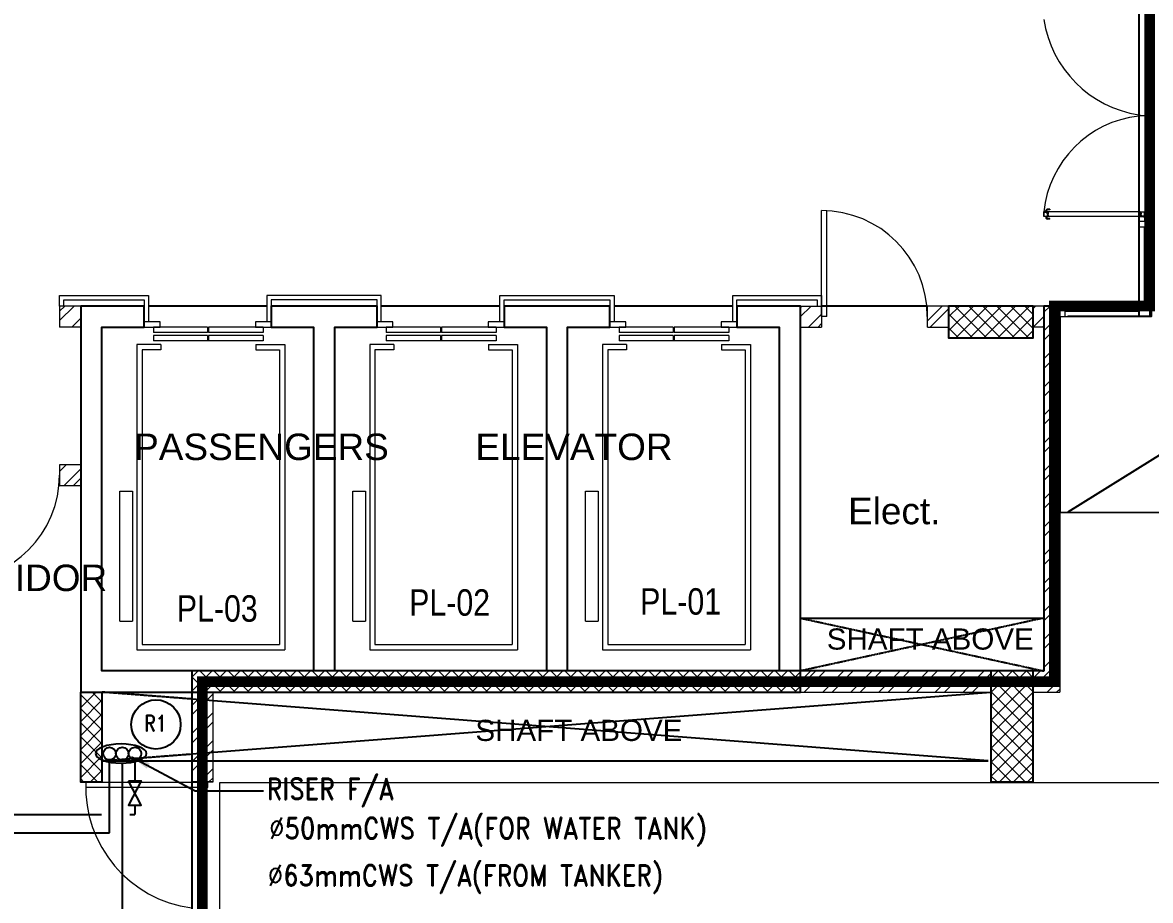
# Model space of a CAD drawing. Header units: inches. Extents: x 1217570 to 1371286, y 326920 to 480291.
# Drawn here: x 1290866 to 1301523, y 347590 to 355890 of the extents above; entities that cross this region are included whole.
import ezdxf

# ---------------------------------------------------------------- set-up
doc = ezdxf.new("R2010")
doc.units = ezdxf.units.IN
doc.header["$MEASUREMENT"] = 0
doc.linetypes.add('DASHED2', pattern=[9.525, 6.35, -3.175])
doc.linetypes.add('HIDDEN', pattern=[9.525, 6.35, -3.175])
for name, color, linetype, lineweight in [('A-BLOCK', 43, 'Continuous', 13), ('A-DOOR', 10, 'Continuous', 15), ('A-ELEVATOR', 54, 'Continuous', 5), ('A-GLASS', 4, 'Continuous', 5), ('A-HATCH CONCRETE', 254, 'Continuous', 5), ('A-LEASING LINE', 7, 'DASHED2', 9), ('A-WALL CLADDING', 44, 'Continuous', 5), ('escape route', 8, 'HIDDEN', 15), ('wall hatch', 252, 'Continuous', 0)]:
    doc.layers.add(name, color=color, linetype=linetype, lineweight=lineweight)
for name, color, linetype in [('A-TEXT', 3, 'Continuous'), ('FFNEW', 252, 'Continuous'), ('GLAZ', 4, 'Continuous'), ('P-PIPE-CWS', 80, 'Continuous'), ('P-PIPE-DRA-TXT', 181, 'Continuous'), ('P-PIPE-VRT', 142, 'Continuous'), ('P-TEXT', 181, 'Continuous'), ('S-COL', 210, 'Continuous'), ('SHAFT', 7, 'Continuous'), ('TAXT', 3, 'Continuous'), ('TEXT', 181, 'Continuous')]:
    doc.layers.add(name, color=color, linetype=linetype)
doc.styles.add('ARIAL', font='ARIALN.TTF')
doc.styles.add('SS', font='romand.shx', dxfattribs={"width": 0.85, "height": 200})
doc.styles.add('style1', font='arial.ttf')
doc.styles.add('T20-100', font='ROMANC.SHX', dxfattribs={"width": 0.85, "height": 0.17})
doc.dimstyles.new('D100', dxfattribs={"dimtxt": 0.18, "dimasz": 180, "dimexe": 0.18, "dimexo": 0.06, "dimgap": 0.09, "dimtad": 1, "dimrnd": 0.05, "dimzin": 0, "dimdsep": 46, "dimtxsty": 'T20-100', "dimcen": 0.09, "dimdle": 0.1, "dimse1": 1, "dimse2": 1, "dimclrd": 1, "dimclrt": 2, "dimadec": 0, "dimazin": 0, "dimtfac": 1, "dimtofl": 0, "dimtmove": 2, "dimatfit": 3, "dimfxl": 1, "dimtolj": 1, "dimtzin": 0, "dimarcsym": 0})
pattern_1 = [(45, (1337614.36, 312749.915), (-66.29126, 66.29126), []), (135, (1337614.36, 312749.915), (-66.29126, -66.29126), [])]

# ---------------------------------------------------------------- blocks, each defined once
blk = doc.blocks.new('SDGTFHHD')
at = {"layer": 'A-HATCH CONCRETE'}
h = blk.add_hatch(dxfattribs=at)
h.set_pattern_fill('ANSI37', color=254, scale=750)
h.set_pattern_definition(pattern_1)
h.paths.add_polyline_path([(1366307.2, 734886.9), (1366307.2, 734586.9), (1367107.2, 734586.9), (1367107.2, 734886.9)])
h = blk.add_hatch(dxfattribs=at)
h.set_pattern_fill('ANSI37', color=254, scale=750)
h.set_pattern_definition(pattern_1)
h.paths.add_polyline_path([(1358307.9, 730386.9), (1358107.9, 730386.9), (1358107.9, 731236.9), (1358307.9, 731236.9)])
at = {"layer": 'wall hatch'}
h = blk.add_hatch(dxfattribs=at)
h.set_pattern_fill('ANSI32', color=254, scale=500)
h.set_pattern_definition([(45, (1337779.36, 312749.91), (-132.58252, 132.58252), []), (45, (1337867.74, 312749.91), (-132.58252, 132.58252), [])])
h.paths.add_polyline_path([(1356572.6, 734886.9), (1356572.6, 734886.9), (1356572.6, 734686.9)])
h.paths.add_polyline_path([(1358107.9, 734886.9), (1357907.5, 734886.9), (1357907.5, 734686.9), (1358107.9, 734686.9)])
h = blk.add_hatch(dxfattribs=at)
h.set_pattern_fill('ANSI32', color=254, scale=500)
h.set_pattern_definition([(45, (1337614.36, 312749.91), (-132.58252, 132.58252), []), (45, (1337702.74, 312749.91), (-132.58252, 132.58252), [])])
h.paths.add_polyline_path([(1356790.9, 733389.3), (1356790.9, 733389.3), (1356790.9, 733189.3)])
h.paths.add_polyline_path([(1358107.9, 733386.9), (1357907.5, 733386.9), (1357907.5, 733186.9), (1358107.9, 733186.9)])
at = {"color": 254, "linetype": 'Continuous', "ltscale": 100}
blk.add_lwpolyline([(1385707.2, 721236.9), (1385707.2, 726939.8), (1385507.2, 726936.9), (1383957.7, 726936.9), (1383957.7, 732936.9), (1380097, 732936.9), (1380097, 739738.1), (1381100.4, 739591), (1381133.7, 739788.3), (1381677.7, 743599.6), (1382720.6, 750905.2), (1382762.9, 751202.2), (1347097.7, 756262.5), (1346331.2, 744553.4), (1368108, 741445.4), (1368106.2, 734886.8), (1367207.9, 734886.8), (1367207.9, 734686.9), (1367207.9, 731436.9), (1359157.9, 731436.9), (1359157.9, 731236.9), (1359157.9, 721236.9), (1385707.2, 721236.9)], dxfattribs=at)
at = {"layer": 'A-BLOCK', "color": 254, "ltscale": 100}
for p, q in [((1357907.5, 734886.9), (1357907.5, 734686.9)), ((1357907.5, 734886.9), (1357907.5, 734686.9)), ((1358107.2, 734886.9), (1357907.5, 734886.9)), ((1358107.2, 734886.9), (1357907.5, 734886.9)), ((1358107.2, 734886.9), (1358707.2, 734886.9)), ((1358107.2, 734886.9), (1358707.2, 734886.9)), ((1364907.9, 734886.9), (1365107.2, 734886.9)), ((1365107.2, 734886.9), (1365107.2, 734686.9)), ((1367357.9, 734886.9), (1366107.2, 734886.9)), ((1366107.2, 734886.9), (1366107.2, 734686.9)), ((1367357.9, 734886.9), (1367357.9, 734886.8)), ((1358107.9, 734686.9), (1357907.5, 734686.9)), ((1358107.9, 734686.9), (1357907.5, 734686.9)), ((1364907.9, 734686.9), (1365108, 734686.9)), ((1364907.9, 734686.9), (1365107.2, 734686.9)), ((1366108, 734686.9), (1366307.2, 734686.9)), ((1367207.9, 734686.9), (1367106.6, 734686.9)), ((1367207.9, 734686.9), (1367207.9, 731436.9)), ((1358107.2, 733686.9), (1358107.2, 733486.9)), ((1357907.5, 733386.9), (1357907.5, 733186.9)), ((1357907.5, 733386.9), (1357907.5, 733186.9)), ((1358107.2, 733386.9), (1357907.5, 733386.9)), ((1358107.2, 733386.9), (1357907.5, 733386.9)), ((1358107.9, 733186.9), (1357907.5, 733186.9)), ((1358107.9, 733186.9), (1357907.5, 733186.9)), ((1358307.2, 732236.9), (1358307.2, 732436.9)), ((1358307.2, 732236.9), (1358307.2, 732436.9)), ((1364907.2, 731436.9), (1367207.9, 731436.9)), ((1358307.9, 731236.9), (1359147.6, 731236.9)), ((1358307.9, 731236.9), (1359147.6, 731236.9)), ((1359157.9, 730386.9), (1359157.9, 731236.9))]:
    blk.add_line(p, q, dxfattribs=at)
at = {"layer": 'A-DOOR', "color": 254}
for p, q in [((1365107.2, 734789.3), (1365107.2, 735789.3)), ((1365107.2, 734789.3), (1365107.2, 735789.3)), ((1365157.2, 734789.3), (1365157.2, 735789.3)), ((1365157.2, 734789.3), (1365157.2, 735789.3)), ((1365157.2, 734789.3), (1365107.2, 734789.3)), ((1359157.9, 730336.1), (1358155.2, 730336.1)), ((1359157.9, 730336.1), (1358155.2, 730336.1)), ((1359157.9, 730383.4), (1358156.2, 730383.4))]:
    blk.add_line(p, q, dxfattribs=at)
for centre, radius, start, end in [((1365107.2, 734789.3), 1000, 0, 90), ((1356907.5, 733289.3), 1000, 270, 0), ((1359304.5, 730336.7), 1149.3, 177.66852, 262.66914)]:
    blk.add_arc(centre, radius, start, end, dxfattribs=at)
at = {"layer": 'A-ELEVATOR', "color": 254}
for p, q in [((1359306.2, 734686.9), (1358795.2, 734686.9)), ((1358795.2, 734686.9), (1358795.2, 734636.9)), ((1359306.2, 734686.9), (1358795.2, 734686.9)), ((1358795.2, 734686.9), (1358795.2, 734636.9)), ((1359306.2, 734686.9), (1358795.2, 734686.9)), ((1358795.2, 734686.9), (1358795.2, 734636.9)), ((1359306.2, 734686.9), (1358795.2, 734686.9)), ((1358795.2, 734686.9), (1358795.2, 734636.9)), ((1359306.2, 734636.9), (1358795.2, 734636.9)), ((1359306.2, 734636.9), (1358795.2, 734636.9)), ((1359306.2, 734636.9), (1358795.2, 734636.9)), ((1359306.2, 734636.9), (1358795.2, 734636.9)), ((1359306.2, 734606.9), (1358795.2, 734606.9)), ((1358795.2, 734606.9), (1358795.2, 734556.8)), ((1359306.2, 734606.9), (1358795.2, 734606.9)), ((1358795.2, 734606.9), (1358795.2, 734556.8)), ((1359306.2, 734606.9), (1358795.2, 734606.9)), ((1358795.2, 734606.9), (1358795.2, 734556.8)), ((1359306.2, 734606.9), (1358795.2, 734606.9)), ((1358795.2, 734606.9), (1358795.2, 734556.8)), ((1359306.2, 734686.9), (1359306.2, 734636.9)), ((1359306.2, 734686.9), (1359306.2, 734636.9)), ((1359306.2, 734686.9), (1359306.2, 734636.9)), ((1359306.2, 734686.9), (1359306.2, 734636.9)), ((1359306.2, 734606.9), (1359306.2, 734556.8)), ((1359306.2, 734606.9), (1359306.2, 734556.8)), ((1359306.2, 734606.9), (1359306.2, 734556.8)), ((1359306.2, 734606.9), (1359306.2, 734556.8)), ((1359316.2, 734686.9), (1359316.2, 734636.9)), ((1359832, 734686.9), (1359316.2, 734686.9)), ((1359316.2, 734686.9), (1359316.2, 734636.9)), ((1359832, 734686.9), (1359316.2, 734686.9)), ((1359316.2, 734686.9), (1359316.2, 734636.9)), ((1359832, 734686.9), (1359316.2, 734686.9)), ((1359832, 734686.9), (1359316.2, 734686.9)), ((1359316.2, 734686.9), (1359316.2, 734636.9)), ((1359832, 734636.9), (1359316.2, 734636.9)), ((1359832, 734636.9), (1359316.2, 734636.9)), ((1359832, 734636.9), (1359316.2, 734636.9)), ((1359832, 734636.9), (1359316.2, 734636.9)), ((1359316.2, 734606.9), (1359316.2, 734556.8)), ((1359832, 734606.9), (1359316.2, 734606.9)), ((1359832, 734606.9), (1359316.2, 734606.9)), ((1359832, 734606.9), (1359316.2, 734606.9)), ((1359316.2, 734606.9), (1359316.2, 734556.8)), ((1359832, 734606.9), (1359316.2, 734606.9)), ((1359832, 734606.9), (1359316.2, 734606.9)), ((1359316.2, 734606.9), (1359316.2, 734556.8)), ((1359832, 734606.9), (1359316.2, 734606.9)), ((1359316.2, 734606.9), (1359316.2, 734556.8)), ((1359832, 734606.9), (1359316.2, 734606.9)), ((1359832, 734606.9), (1359316.2, 734606.9)), ((1359832, 734686.9), (1359832, 734636.9)), ((1359832, 734686.9), (1359832, 734636.9)), ((1359832, 734686.9), (1359832, 734636.9)), ((1359832, 734686.9), (1359832, 734636.9)), ((1359832, 734606.9), (1359832, 734556.8)), ((1359832, 734606.9), (1359832, 734556.8)), ((1359832, 734606.9), (1359832, 734556.8)), ((1359832, 734606.9), (1359832, 734556.8)), ((1361506.2, 734686.9), (1360995.2, 734686.9)), ((1360995.2, 734686.9), (1360995.2, 734636.9)), ((1361506.2, 734686.9), (1360995.2, 734686.9)), ((1360995.2, 734686.9), (1360995.2, 734636.9)), ((1361506.2, 734686.9), (1360995.2, 734686.9)), ((1360995.2, 734686.9), (1360995.2, 734636.9)), ((1361506.2, 734686.9), (1360995.2, 734686.9)), ((1360995.2, 734686.9), (1360995.2, 734636.9)), ((1361506.2, 734636.9), (1360995.2, 734636.9)), ((1361506.2, 734636.9), (1360995.2, 734636.9)), ((1361506.2, 734636.9), (1360995.2, 734636.9)), ((1361506.2, 734636.9), (1360995.2, 734636.9)), ((1360995.2, 734606.9), (1360995.2, 734556.8)), ((1361506.2, 734606.9), (1360995.2, 734606.9)), ((1361506.2, 734606.9), (1360995.2, 734606.9)), ((1360995.2, 734606.9), (1360995.2, 734556.8)), ((1361506.2, 734606.9), (1360995.2, 734606.9)), ((1360995.2, 734606.9), (1360995.2, 734556.8)), ((1361506.2, 734606.9), (1360995.2, 734606.9)), ((1360995.2, 734606.9), (1360995.2, 734556.8)), ((1361506.2, 734686.9), (1361506.2, 734636.9)), ((1361506.2, 734686.9), (1361506.2, 734636.9)), ((1361506.2, 734686.9), (1361506.2, 734636.9)), ((1361506.2, 734686.9), (1361506.2, 734636.9)), ((1361506.2, 734606.9), (1361506.2, 734556.8)), ((1361506.2, 734606.9), (1361506.2, 734556.8)), ((1361506.2, 734606.9), (1361506.2, 734556.8)), ((1361506.2, 734606.9), (1361506.2, 734556.8)), ((1362032, 734686.9), (1361516.2, 734686.9)), ((1361516.2, 734686.9), (1361516.2, 734636.9)), ((1362032, 734686.9), (1361516.2, 734686.9)), ((1361516.2, 734686.9), (1361516.2, 734636.9)), ((1362032, 734686.9), (1361516.2, 734686.9)), ((1361516.2, 734686.9), (1361516.2, 734636.9)), ((1362032, 734686.9), (1361516.2, 734686.9)), ((1361516.2, 734686.9), (1361516.2, 734636.9)), ((1362032, 734636.9), (1361516.2, 734636.9)), ((1362032, 734636.9), (1361516.2, 734636.9)), ((1362032, 734636.9), (1361516.2, 734636.9)), ((1362032, 734636.9), (1361516.2, 734636.9)), ((1361516.2, 734606.9), (1361516.2, 734556.8)), ((1362032, 734606.9), (1361516.2, 734606.9)), ((1362032, 734606.9), (1361516.2, 734606.9)), ((1361516.2, 734606.9), (1361516.2, 734556.8)), ((1362032, 734606.9), (1361516.2, 734606.9)), ((1362032, 734606.9), (1361516.2, 734606.9)), ((1361516.2, 734606.9), (1361516.2, 734556.8)), ((1362032, 734606.9), (1361516.2, 734606.9)), ((1362032, 734606.9), (1361516.2, 734606.9)), ((1361516.2, 734606.9), (1361516.2, 734556.8)), ((1362032, 734606.9), (1361516.2, 734606.9)), ((1362032, 734606.9), (1361516.2, 734606.9)), ((1362032, 734686.9), (1362032, 734636.9)), ((1362032, 734686.9), (1362032, 734636.9)), ((1362032, 734686.9), (1362032, 734636.9)), ((1362032, 734686.9), (1362032, 734636.9)), ((1362032, 734606.9), (1362032, 734556.8)), ((1362032, 734606.9), (1362032, 734556.8)), ((1362032, 734606.9), (1362032, 734556.8)), ((1362032, 734606.9), (1362032, 734556.8)), ((1363706.2, 734686.9), (1363195.2, 734686.9)), ((1363195.2, 734686.9), (1363195.2, 734636.9)), ((1363706.2, 734686.9), (1363195.2, 734686.9)), ((1363195.2, 734686.9), (1363195.2, 734636.9)), ((1363706.2, 734686.9), (1363195.2, 734686.9)), ((1363195.2, 734686.9), (1363195.2, 734636.9)), ((1363706.2, 734686.9), (1363195.2, 734686.9)), ((1363195.2, 734686.9), (1363195.2, 734636.9)), ((1363706.2, 734636.9), (1363195.2, 734636.9)), ((1363706.2, 734636.9), (1363195.2, 734636.9)), ((1363706.2, 734636.9), (1363195.2, 734636.9)), ((1363706.2, 734636.9), (1363195.2, 734636.9)), ((1363195.2, 734606.9), (1363195.2, 734556.8)), ((1363706.2, 734606.9), (1363195.2, 734606.9)), ((1363195.2, 734606.9), (1363195.2, 734556.8)), ((1363706.2, 734606.9), (1363195.2, 734606.9)), ((1363706.2, 734606.9), (1363195.2, 734606.9)), ((1363195.2, 734606.9), (1363195.2, 734556.8)), ((1363706.2, 734606.9), (1363195.2, 734606.9)), ((1363195.2, 734606.9), (1363195.2, 734556.8)), ((1363706.2, 734686.9), (1363706.2, 734636.9)), ((1363706.2, 734686.9), (1363706.2, 734636.9)), ((1363706.2, 734686.9), (1363706.2, 734636.9)), ((1363706.2, 734686.9), (1363706.2, 734636.9)), ((1363706.2, 734606.9), (1363706.2, 734556.8)), ((1363706.2, 734606.9), (1363706.2, 734556.8)), ((1363706.2, 734606.9), (1363706.2, 734556.8)), ((1363706.2, 734606.9), (1363706.2, 734556.8)), ((1363716.2, 734686.9), (1363716.2, 734636.9)), ((1364232, 734686.9), (1363716.2, 734686.9)), ((1363716.2, 734686.9), (1363716.2, 734636.9)), ((1364232, 734686.9), (1363716.2, 734686.9)), ((1363716.2, 734686.9), (1363716.2, 734636.9)), ((1364232, 734686.9), (1363716.2, 734686.9)), ((1363716.2, 734686.9), (1363716.2, 734636.9)), ((1364232, 734686.9), (1363716.2, 734686.9)), ((1364232, 734636.9), (1363716.2, 734636.9)), ((1364232, 734636.9), (1363716.2, 734636.9)), ((1364232, 734636.9), (1363716.2, 734636.9)), ((1364232, 734636.9), (1363716.2, 734636.9)), ((1363716.2, 734606.9), (1363716.2, 734556.8)), ((1364232, 734606.9), (1363716.2, 734606.9)), ((1364232, 734606.9), (1363716.2, 734606.9)), ((1363716.2, 734606.9), (1363716.2, 734556.8)), ((1364232, 734606.9), (1363716.2, 734606.9)), ((1364232, 734606.9), (1363716.2, 734606.9)), ((1363716.2, 734606.9), (1363716.2, 734556.8)), ((1364232, 734606.9), (1363716.2, 734606.9)), ((1364232, 734606.9), (1363716.2, 734606.9)), ((1363716.2, 734606.9), (1363716.2, 734556.8)), ((1364232, 734606.9), (1363716.2, 734606.9)), ((1364232, 734606.9), (1363716.2, 734606.9)), ((1364232, 734686.9), (1364232, 734636.9)), ((1364232, 734686.9), (1364232, 734636.9)), ((1364232, 734686.9), (1364232, 734636.9)), ((1364232, 734686.9), (1364232, 734636.9)), ((1364232, 734606.9), (1364232, 734556.8)), ((1364232, 734606.9), (1364232, 734556.8)), ((1364232, 734606.9), (1364232, 734556.8)), ((1364232, 734606.9), (1364232, 734556.8)), ((1358638.3, 734521.8), (1358638.3, 731637.1)), ((1358865.2, 734521.8), (1358638.3, 734521.8)), ((1358638.3, 734521.8), (1358638.3, 731637.1)), ((1358865.2, 734521.8), (1358638.3, 734521.8)), ((1358638.3, 734521.8), (1358638.3, 731637.1)), ((1358865.2, 734521.8), (1358638.3, 734521.8)), ((1358638.3, 734521.8), (1358638.3, 731637.1)), ((1358865.2, 734521.8), (1358638.3, 734521.8)), ((1359306.2, 734556.8), (1358795.2, 734556.8)), ((1359306.2, 734556.8), (1358795.2, 734556.8)), ((1359306.2, 734556.8), (1358795.2, 734556.8)), ((1359306.2, 734556.8), (1358795.2, 734556.8)), ((1358865.2, 734521.8), (1358865.2, 734471.8)), ((1358865.2, 734521.8), (1358865.2, 734471.8)), ((1358865.2, 734521.8), (1358865.2, 734471.8)), ((1358865.2, 734521.8), (1358865.2, 734471.8)), ((1359316.2, 734556.8), (1359306.2, 734556.8)), ((1359316.2, 734556.8), (1359306.2, 734556.8)), ((1359316.2, 734556.8), (1359306.2, 734556.8)), ((1359316.2, 734556.8), (1359306.2, 734556.8)), ((1359832, 734556.8), (1359316.2, 734556.8)), ((1359832, 734556.8), (1359316.2, 734556.8)), ((1359832, 734556.8), (1359316.2, 734556.8)), ((1359832, 734556.8), (1359316.2, 734556.8)), ((1359762, 734521.8), (1359762, 734471.8)), ((1359762, 734521.8), (1360035.2, 734521.8)), ((1359762, 734521.8), (1359762, 734471.8)), ((1359762, 734521.8), (1360035.2, 734521.8)), ((1359762, 734521.8), (1359762, 734471.8)), ((1359762, 734521.8), (1360035.2, 734521.8)), ((1359762, 734521.8), (1359762, 734471.8)), ((1359762, 734521.8), (1360035.2, 734521.8)), ((1360035.2, 734521.8), (1360035.2, 731637.1)), ((1360035.2, 734521.8), (1360035.2, 731637.1)), ((1360035.2, 734521.8), (1360035.2, 731637.1)), ((1360035.2, 734521.8), (1360035.2, 731637.1)), ((1360838.3, 734521.8), (1360838.3, 731637.1)), ((1361065.2, 734521.8), (1360838.3, 734521.8)), ((1360838.3, 734521.8), (1360838.3, 731637.1)), ((1361065.2, 734521.8), (1360838.3, 734521.8)), ((1360838.3, 734521.8), (1360838.3, 731637.1)), ((1361065.2, 734521.8), (1360838.3, 734521.8)), ((1360838.3, 734521.8), (1360838.3, 731637.1)), ((1361065.2, 734521.8), (1360838.3, 734521.8)), ((1361506.2, 734556.8), (1360995.2, 734556.8)), ((1361506.2, 734556.8), (1360995.2, 734556.8)), ((1361506.2, 734556.8), (1360995.2, 734556.8)), ((1361506.2, 734556.8), (1360995.2, 734556.8)), ((1361065.2, 734521.8), (1361065.2, 734471.8)), ((1361065.2, 734521.8), (1361065.2, 734471.8)), ((1361065.2, 734521.8), (1361065.2, 734471.8)), ((1361065.2, 734521.8), (1361065.2, 734471.8)), ((1361516.2, 734556.8), (1361506.2, 734556.8)), ((1361516.2, 734556.8), (1361506.2, 734556.8)), ((1361516.2, 734556.8), (1361506.2, 734556.8)), ((1361516.2, 734556.8), (1361506.2, 734556.8)), ((1362032, 734556.8), (1361516.2, 734556.8)), ((1362032, 734556.8), (1361516.2, 734556.8)), ((1362032, 734556.8), (1361516.2, 734556.8)), ((1362032, 734556.8), (1361516.2, 734556.8)), ((1361962, 734521.8), (1361962, 734471.8)), ((1361962, 734521.8), (1362235.2, 734521.8)), ((1361962, 734521.8), (1361962, 734471.8)), ((1361962, 734521.8), (1362235.2, 734521.8)), ((1361962, 734521.8), (1362235.2, 734521.8)), ((1361962, 734521.8), (1361962, 734471.8)), ((1361962, 734521.8), (1362235.2, 734521.8)), ((1361962, 734521.8), (1361962, 734471.8)), ((1362235.2, 734521.8), (1362235.2, 731637.1)), ((1362235.2, 734521.8), (1362235.2, 731637.1)), ((1362235.2, 734521.8), (1362235.2, 731637.1)), ((1362235.2, 734521.8), (1362235.2, 731637.1)), ((1363038.3, 734521.8), (1363038.3, 731637.1)), ((1363265.2, 734521.8), (1363038.3, 734521.8)), ((1363038.3, 734521.8), (1363038.3, 731637.1)), ((1363265.2, 734521.8), (1363038.3, 734521.8)), ((1363038.3, 734521.8), (1363038.3, 731637.1)), ((1363265.2, 734521.8), (1363038.3, 734521.8)), ((1363038.3, 734521.8), (1363038.3, 731637.1)), ((1363265.2, 734521.8), (1363038.3, 734521.8)), ((1363706.2, 734556.8), (1363195.2, 734556.8)), ((1363706.2, 734556.8), (1363195.2, 734556.8)), ((1363706.2, 734556.8), (1363195.2, 734556.8)), ((1363706.2, 734556.8), (1363195.2, 734556.8)), ((1363265.2, 734521.8), (1363265.2, 734471.8)), ((1363265.2, 734521.8), (1363265.2, 734471.8)), ((1363265.2, 734521.8), (1363265.2, 734471.8)), ((1363265.2, 734521.8), (1363265.2, 734471.8)), ((1363716.2, 734556.8), (1363706.2, 734556.8)), ((1363716.2, 734556.8), (1363706.2, 734556.8)), ((1363716.2, 734556.8), (1363706.2, 734556.8)), ((1363716.2, 734556.8), (1363706.2, 734556.8)), ((1364232, 734556.8), (1363716.2, 734556.8)), ((1364232, 734556.8), (1363716.2, 734556.8)), ((1364232, 734556.8), (1363716.2, 734556.8)), ((1364232, 734556.8), (1363716.2, 734556.8)), ((1364162, 734521.8), (1364162, 734471.8)), ((1364162, 734521.8), (1364435.2, 734521.8)), ((1364162, 734521.8), (1364162, 734471.8)), ((1364162, 734521.8), (1364435.2, 734521.8)), ((1364162, 734521.8), (1364162, 734471.8)), ((1364162, 734521.8), (1364435.2, 734521.8)), ((1364162, 734521.8), (1364162, 734471.8)), ((1364162, 734521.8), (1364435.2, 734521.8)), ((1364435.2, 734521.8), (1364435.2, 731637.1)), ((1364435.2, 734521.8), (1364435.2, 731637.1)), ((1364435.2, 734521.8), (1364435.2, 731637.1)), ((1364435.2, 734521.8), (1364435.2, 731637.1)), ((1358688.3, 734471.8), (1358688.3, 731687.2)), ((1358865.2, 734471.8), (1358688.3, 734471.8)), ((1358688.3, 734471.8), (1358688.3, 731687.2)), ((1358865.2, 734471.8), (1358688.3, 734471.8)), ((1358688.3, 734471.8), (1358688.3, 731687.2)), ((1358865.2, 734471.8), (1358688.3, 734471.8)), ((1358688.3, 734471.8), (1358688.3, 731687.2)), ((1358865.2, 734471.8), (1358688.3, 734471.8)), ((1359762, 734471.8), (1359985.1, 734471.8)), ((1359762, 734471.8), (1359985.1, 734471.8)), ((1359762, 734471.8), (1359985.1, 734471.8)), ((1359762, 734471.8), (1359985.1, 734471.8)), ((1359985.1, 734471.8), (1359985.1, 731687.2)), ((1359985.1, 734471.8), (1359985.1, 731687.2)), ((1359985.1, 734471.8), (1359985.1, 731687.2)), ((1359985.1, 734471.8), (1359985.1, 731687.2)), ((1360888.3, 734471.8), (1360888.3, 731687.2)), ((1361065.2, 734471.8), (1360888.3, 734471.8)), ((1360888.3, 734471.8), (1360888.3, 731687.2)), ((1361065.2, 734471.8), (1360888.3, 734471.8)), ((1360888.3, 734471.8), (1360888.3, 731687.2)), ((1361065.2, 734471.8), (1360888.3, 734471.8)), ((1360888.3, 734471.8), (1360888.3, 731687.2)), ((1361065.2, 734471.8), (1360888.3, 734471.8)), ((1361962, 734471.8), (1362185.1, 734471.8)), ((1361962, 734471.8), (1362185.1, 734471.8)), ((1361962, 734471.8), (1362185.1, 734471.8)), ((1361962, 734471.8), (1362185.1, 734471.8)), ((1362185.1, 734471.8), (1362185.1, 731687.2)), ((1362185.1, 734471.8), (1362185.1, 731687.2)), ((1362185.1, 734471.8), (1362185.1, 731687.2)), ((1362185.1, 734471.8), (1362185.1, 731687.2)), ((1363088.3, 734471.8), (1363088.3, 731687.2)), ((1363265.2, 734471.8), (1363088.3, 734471.8)), ((1363088.3, 734471.8), (1363088.3, 731687.2)), ((1363265.2, 734471.8), (1363088.3, 734471.8)), ((1363088.3, 734471.8), (1363088.3, 731687.2)), ((1363265.2, 734471.8), (1363088.3, 734471.8)), ((1363088.3, 734471.8), (1363088.3, 731687.2)), ((1363265.2, 734471.8), (1363088.3, 734471.8)), ((1364162, 734471.8), (1364385.1, 734471.8)), ((1364162, 734471.8), (1364385.1, 734471.8)), ((1364162, 734471.8), (1364385.1, 734471.8)), ((1364162, 734471.8), (1364385.1, 734471.8)), ((1364385.1, 734471.8), (1364385.1, 731687.2)), ((1364385.1, 734471.8), (1364385.1, 731687.2)), ((1364385.1, 734471.8), (1364385.1, 731687.2)), ((1364385.1, 734471.8), (1364385.1, 731687.2)), ((1358478.2, 731906.9), (1358478.2, 733136.7)), ((1358478.2, 733136.7), (1358598.3, 733136.7)), ((1358478.2, 731906.9), (1358478.2, 733136.7)), ((1358478.2, 733136.7), (1358598.3, 733136.7)), ((1358478.2, 731906.9), (1358478.2, 733136.7)), ((1358478.2, 733136.7), (1358598.3, 733136.7)), ((1358478.2, 731906.9), (1358478.2, 733136.7)), ((1358478.2, 733136.7), (1358598.3, 733136.7)), ((1358598.3, 733136.7), (1358598.3, 731906.9)), ((1358598.3, 733136.7), (1358598.3, 731906.9)), ((1358598.3, 733136.7), (1358598.3, 731906.9)), ((1358598.3, 733136.7), (1358598.3, 731906.9)), ((1360678.2, 731906.9), (1360678.2, 733136.7)), ((1360678.2, 733136.7), (1360798.3, 733136.7)), ((1360678.2, 731906.9), (1360678.2, 733136.7)), ((1360678.2, 733136.7), (1360798.3, 733136.7)), ((1360678.2, 731906.9), (1360678.2, 733136.7)), ((1360678.2, 733136.7), (1360798.3, 733136.7)), ((1360678.2, 731906.9), (1360678.2, 733136.7)), ((1360678.2, 733136.7), (1360798.3, 733136.7)), ((1360798.3, 733136.7), (1360798.3, 731906.9)), ((1360798.3, 733136.7), (1360798.3, 731906.9)), ((1360798.3, 733136.7), (1360798.3, 731906.9)), ((1360798.3, 733136.7), (1360798.3, 731906.9)), ((1362878.2, 731906.9), (1362878.2, 733136.7)), ((1362878.2, 733136.7), (1362998.3, 733136.7)), ((1362878.2, 731906.9), (1362878.2, 733136.7)), ((1362878.2, 733136.7), (1362998.3, 733136.7)), ((1362878.2, 731906.9), (1362878.2, 733136.7)), ((1362878.2, 733136.7), (1362998.3, 733136.7)), ((1362878.2, 731906.9), (1362878.2, 733136.7)), ((1362878.2, 733136.7), (1362998.3, 733136.7)), ((1362998.3, 733136.7), (1362998.3, 731906.9)), ((1362998.3, 733136.7), (1362998.3, 731906.9)), ((1362998.3, 733136.7), (1362998.3, 731906.9)), ((1362998.3, 733136.7), (1362998.3, 731906.9)), ((1358478.2, 731906.9), (1358598.3, 731906.9)), ((1358478.2, 731906.9), (1358598.3, 731906.9)), ((1358478.2, 731906.9), (1358598.3, 731906.9)), ((1358478.2, 731906.9), (1358598.3, 731906.9)), ((1360678.2, 731906.9), (1360798.3, 731906.9)), ((1360678.2, 731906.9), (1360798.3, 731906.9)), ((1360678.2, 731906.9), (1360798.3, 731906.9)), ((1360678.2, 731906.9), (1360798.3, 731906.9)), ((1362878.2, 731906.9), (1362998.3, 731906.9)), ((1362878.2, 731906.9), (1362998.3, 731906.9)), ((1362878.2, 731906.9), (1362998.3, 731906.9)), ((1362878.2, 731906.9), (1362998.3, 731906.9)), ((1358638.3, 731637.1), (1360035.2, 731637.1)), ((1358638.3, 731637.1), (1360035.2, 731637.1)), ((1358638.3, 731637.1), (1360035.2, 731637.1)), ((1358638.3, 731637.1), (1360035.2, 731637.1)), ((1358688.3, 731687.2), (1359985.1, 731687.2)), ((1358688.3, 731687.2), (1359985.1, 731687.2)), ((1358688.3, 731687.2), (1359985.1, 731687.2)), ((1358688.3, 731687.2), (1359985.1, 731687.2)), ((1360838.3, 731637.1), (1362235.2, 731637.1)), ((1360838.3, 731637.1), (1362235.2, 731637.1)), ((1360838.3, 731637.1), (1362235.2, 731637.1)), ((1360838.3, 731637.1), (1362235.2, 731637.1)), ((1360888.3, 731687.2), (1362185.1, 731687.2)), ((1360888.3, 731687.2), (1362185.1, 731687.2)), ((1360888.3, 731687.2), (1362185.1, 731687.2)), ((1360888.3, 731687.2), (1362185.1, 731687.2)), ((1363038.3, 731637.1), (1364435.2, 731637.1)), ((1363038.3, 731637.1), (1364435.2, 731637.1)), ((1363038.3, 731637.1), (1364435.2, 731637.1)), ((1363038.3, 731637.1), (1364435.2, 731637.1)), ((1363088.3, 731687.2), (1364385.1, 731687.2)), ((1363088.3, 731687.2), (1364385.1, 731687.2)), ((1363088.3, 731687.2), (1364385.1, 731687.2)), ((1363088.3, 731687.2), (1364385.1, 731687.2))]:
    blk.add_line(p, q, dxfattribs=at)
for points in [[(1358712.7, 734686.9), (1358857.9, 734686.9), (1358857.9, 734736.9), (1358707.9, 734736.9), (1358707.9, 734686.9)], [(1358712.7, 734686.9), (1358857.9, 734686.9), (1358857.9, 734736.9), (1358707.9, 734736.9), (1358707.9, 734686.9)], [(1358712.7, 734686.9), (1358857.9, 734686.9), (1358857.9, 734736.9), (1358707.9, 734736.9), (1358707.9, 734686.9)], [(1358712.7, 734686.9), (1358857.9, 734686.9), (1358857.9, 734736.9), (1358707.9, 734736.9), (1358707.9, 734686.9)], [(1359762.7, 734686.9), (1359907.9, 734686.9), (1359907.9, 734736.9), (1359757.9, 734736.9), (1359757.9, 734686.9)], [(1360912.7, 734686.9), (1361057.9, 734686.9), (1361057.9, 734736.9), (1360907.9, 734736.9), (1360907.9, 734686.9)], [(1361962.7, 734686.9), (1362107.9, 734686.9), (1362107.9, 734736.9), (1361957.9, 734736.9), (1361957.9, 734686.9)], [(1363112.7, 734686.9), (1363257.9, 734686.9), (1363257.9, 734736.9), (1363107.9, 734736.9), (1363107.9, 734686.9)], [(1364162.7, 734686.9), (1364307.9, 734686.9), (1364307.9, 734736.9), (1364157.9, 734736.9), (1364157.9, 734686.9)]]:
    blk.add_lwpolyline(points, close=True, dxfattribs=at)
at = {"layer": 'A-GLASS', "color": 254, "ltscale": 0.5}
for p, q in [((1367253.4, 735777.8), (1367207.9, 735777.8)), ((1367207.9, 735732.4), (1367207.9, 735777.8)), ((1367212.5, 735773.3), (1367248.8, 735773.3)), ((1367212.5, 735736.9), (1367212.5, 735773.3)), ((1367228.4, 735777.8), (1367228.4, 735791.5)), ((1367235.2, 735777.8), (1367235.2, 735791.5)), ((1367265.2, 735802.9), (1367239.8, 735802.9)), ((1367265.2, 735796), (1367239.8, 735796)), ((1367239.8, 735764.2), (1367248.8, 735764.2)), ((1367239.8, 735759.7), (1367239.8, 735764.2)), ((1367253.4, 735759.7), (1367239.8, 735759.7)), ((1367244.3, 735750.6), (1367244.3, 735759.7)), ((1367248.8, 735764.2), (1367248.8, 735773.3)), ((1367253.4, 735759.7), (1367253.4, 735777.8)), ((1368117, 735777.8), (1367253.4, 735777.8)), ((1367265.2, 735802.9), (1367265.2, 735796)), ((1368117, 735759.7), (1368117, 735777.8)), ((1368117, 735777.8), (1368162.5, 735777.8)), ((1368117, 735759.7), (1368130.7, 735759.7)), ((1368157.9, 735773.3), (1368121.6, 735773.3)), ((1368121.6, 735764.2), (1368121.6, 735773.3)), ((1368130.7, 735764.2), (1368121.6, 735764.2)), ((1368126.1, 735750.6), (1368126.1, 735759.7)), ((1368130.7, 735759.7), (1368130.7, 735764.2)), ((1368157.9, 735736.9), (1368157.9, 735773.3)), ((1368162.5, 735732.4), (1368162.5, 735777.8)), ((1367253.4, 735732.4), (1367207.9, 735732.4)), ((1367212.5, 735736.9), (1367248.9, 735736.9)), ((1367228.4, 735732.4), (1367228.4, 735718.7)), ((1367235.2, 735732.4), (1367235.2, 735718.7)), ((1367239.8, 735746), (1367239.8, 735750.6)), ((1367253.4, 735750.6), (1367239.8, 735750.6)), ((1367239.8, 735746), (1367248.9, 735746)), ((1367265.2, 735714.2), (1367239.8, 735714.2)), ((1367265.2, 735707.4), (1367239.8, 735707.4)), ((1367248.9, 735736.9), (1367248.9, 735746)), ((1367253.4, 735732.4), (1367253.4, 735750.6)), ((1368117, 735732.4), (1367253.4, 735732.4)), ((1367265.2, 735707.4), (1367265.2, 735714.2)), ((1368117, 735732.4), (1368117, 735750.6)), ((1368117, 735750.6), (1368130.7, 735750.6)), ((1368117, 735732.4), (1368162.5, 735732.4)), ((1368121.6, 735736.9), (1368121.6, 735746)), ((1368130.7, 735746), (1368121.6, 735746)), ((1368157.9, 735736.9), (1368121.6, 735736.9)), ((1368130.7, 735746), (1368130.7, 735750.6)), ((1368162.5, 735686.9), (1368162.5, 735732.4)), ((1368162.5, 735732.4), (1368207.9, 735732.4)), ((1368162.5, 735686.9), (1368207.9, 735686.9)), ((1368167, 735727.8), (1368167, 735691.5)), ((1368167, 735727.8), (1368203.4, 735727.8)), ((1368167, 735691.5), (1368203.4, 735691.5)), ((1368203.4, 735727.8), (1368203.4, 735691.5)), ((1368207.9, 735686.9), (1368207.9, 735732.4))]:
    blk.add_line(p, q, dxfattribs=at)
at = {"layer": 'A-GLASS', "color": 254}
for p, q in [((1368108, 734886.9), (1368108, 735636.9)), ((1368158, 734886.9), (1368157.9, 735636.9)), ((1368208, 734886.9), (1368207.9, 735636.9)), ((1367407.9, 734886.9), (1368108, 734886.9)), ((1367407.9, 734836.9), (1368108, 734837.1)), ((1367407.9, 734786.9), (1368108, 734787.1))]:
    blk.add_line(p, q, dxfattribs=at)
blk.add_lwpolyline([(1368107.9, 735636.9), (1368207.9, 735636.9), (1368207.9, 735686.9), (1368107.9, 735686.9)], close=True, dxfattribs=at)
blk.add_lwpolyline([(1367407.9, 734886.8), (1367407.9, 734886.9), (1367357.9, 734886.9), (1367357.9, 734886.8)], dxfattribs=at)
at = {"layer": 'A-GLASS', "color": 254, "ltscale": 0.5}
blk.add_circle((1368158.5, 735728.4), 3.98, dxfattribs=at)
for centre, radius, start, end in [((1368270.5, 737756), 1074.6, 188.56447, 261.2303), ((1368215.3, 735675.8), 1012.5, 96.15772, 174.21627), ((1367239.8, 735791.5), 11.4, 90.02421, 179.97515), ((1367239.8, 735791.5), 4.55, 90.02421, 179.97515), ((1367239.8, 735718.7), 11.4, 180.02485, 269.97579), ((1367239.8, 735718.7), 4.55, 180.02485, 269.97579)]:
    blk.add_arc(centre, radius, start, end, dxfattribs=at)
at = {"layer": 'A-WALL CLADDING', "color": 254}
for points in [[(1357907.5, 734886.9), (1357907.5, 734986.9), (1358707.9, 734986.9), (1358747.9, 734986.9), (1358747.9, 734737)], [(1357947.5, 734886.9), (1357947.5, 734946.9), (1358707.9, 734946.9), (1358707.9, 734737)], [(1360947.9, 734737), (1360947.9, 734986.9), (1359907.9, 734986.9), (1359867.9, 734986.9), (1359867.9, 734737)], [(1360907.9, 734737), (1360907.9, 734946.9), (1359907.9, 734946.9), (1359907.9, 734737)], [(1362067.9, 734737), (1362067.9, 734986.9), (1363107.9, 734986.9), (1363147.9, 734986.9), (1363147.9, 734737)], [(1362107.9, 734737), (1362107.9, 734946.9), (1363107.9, 734946.9), (1363107.9, 734737)], [(1364267.9, 734737), (1364267.9, 734986.9), (1365067.2, 734986.9), (1365107.2, 734986.9), (1365107.2, 734886.9)], [(1364307.9, 734737), (1364307.9, 734946.9), (1365067.2, 734946.9), (1365067.2, 734886.9)]]:
    blk.add_lwpolyline(points, dxfattribs=at)
at = {"layer": 'GLAZ', "color": 254}
blk.add_lwpolyline([(1368108, 734886.9), (1368208, 734886.9), (1368208, 734787.1), (1368108, 734787.1)], close=True, dxfattribs=at)
at = {"layer": 'S-COL', "color": 254, "linetype": 'ByBlock'}
for p, q in [((1359867.9, 734886.9), (1358747.9, 734886.9)), ((1362067.9, 734886.9), (1360947.9, 734886.9)), ((1364267.9, 734886.9), (1363147.9, 734886.9)), ((1366107.2, 734886.9), (1365107.2, 734886.9))]:
    blk.add_line(p, q, dxfattribs=at)
blk.add_lwpolyline([(1364907.9, 731436.9), (1364907.9, 734686.9), (1364907.9, 734886.9), (1364307.9, 734886.9), (1364307.9, 734736.9), (1364307.9, 734736.9), (1364307.9, 734686.9), (1364707.9, 734686.9), (1364707.9, 731436.9), (1362707.9, 731436.9), (1362707.9, 734686.9), (1363107.9, 734686.9), (1363107.9, 734886.9), (1362107.9, 734886.9), (1362107.9, 734736.9), (1362107.9, 734736.9), (1362107.9, 734686.9), (1362507.9, 734686.9), (1362507.9, 731436.9), (1360507.9, 731436.9), (1360507.9, 734686.9), (1360907.9, 734686.9), (1360907.9, 734886.9), (1359907.9, 734886.9), (1359907.9, 734736.9), (1359907.9, 734736.9), (1359907.9, 734686.9), (1360307.9, 734686.9), (1360307.9, 731436.9), (1358307.9, 731436.9), (1358307.9, 734686.9), (1358707.9, 734686.9), (1358707.9, 734886.9), (1358107.9, 734886.9), (1358107.9, 731236.9), (1359157.9, 731236.9)], dxfattribs=at)
for points in [[(1366307.2, 734886.9), (1366307.2, 734586.9), (1367107.2, 734586.9), (1367107.2, 734886.9)], [(1358307.9, 730386.9), (1358107.9, 730386.9), (1358107.9, 731236.9), (1358307.9, 731236.9)]]:
    blk.add_lwpolyline(points, close=True, dxfattribs=at)
at = {"layer": 'S-COL', "color": 254}
blk.add_lwpolyline([(1367107.9, 731436.9), (1366707.9, 731436.9)], dxfattribs=at)
at = {"layer": 'SHAFT', "color": 254, "linetype": 'HIDDEN', "ltscale": 0.5}
for p, q in [((1367207.9, 731936.9), (1364907.2, 731436.9)), ((1364907.2, 731936.9), (1367207.9, 731436.9)), ((1364907.2, 731936.9), (1367207.9, 731936.9)), ((1359157.9, 731171), (1358307.9, 731236.9)), ((1358307.2, 730586.9), (1359157.9, 730652.7)), ((1358307.2, 730586.9), (1359157.9, 730586.9))]:
    blk.add_line(p, q, dxfattribs=at)
at = {"layer": 'wall hatch', "color": 254, "linetype": 'Continuous', "ltscale": 500}
for p, q in [((1364907.2, 734873.5), (1364920.6, 734886.9)), ((1364907.2, 734785.2), (1365009, 734886.9)), ((1364985.8, 734686.9), (1365108, 734809.1)), ((1366108, 734748.5), (1366246.5, 734886.9)), ((1366134.8, 734686.9), (1366307.2, 734859.3)), ((1367107.2, 734863.8), (1367130.3, 734886.9)), ((1367307, 734886.8), (1367307.1, 734886.9)), ((1365074.2, 734686.9), (1365108, 734720.7)), ((1367107.2, 734687.1), (1367207.9, 734787.7)), ((1367195.5, 734686.9), (1367207.9, 734699.3)), ((1364907.2, 731426.4), (1364917.8, 731436.9)), ((1364907.2, 731338), (1365006.2, 731436.9))]:
    blk.add_line(p, q, dxfattribs=at)
at = {"layer": 'A-TEXT', "color": 254, "style": 'ARIAL'}
for s, p in [('PL-03', (1359015.9, 731902.5)), ('PL-03', (1359015.9, 731902.5)), ('PL-02', (1361211.6, 731958.9)), ('PL-02', (1361211.6, 731958.9)), ('PL-01', (1363394.1, 731968.9)), ('PL-01', (1363394.1, 731968.9))]:
    blk.add_text(s, height=250, rotation=0.00424, dxfattribs=at).set_placement(p)
at = {"layer": 'TAXT', "color": 254, "ltscale": 100, "style": 'style1'}
blk.add_text('SHAFT ABOVE', height=200, dxfattribs=at).set_placement((1365156.9, 731638.7))
at = {"layer": 'TEXT', "color": 254, "ltscale": 0.5, "style": 'style1'}
for s, p in [('PASSENGERS ', (1358612.6, 733430.8)), ('ELEVATOR', (1361837.1, 733430.8)), ('Elect.', (1365357.9, 732823.8))]:
    blk.add_text(s, height=250, dxfattribs=at).set_placement(p)
at = {"layer": 'TEXT', "color": 254, "ltscale": 0.5, "insert": (1356457, 732442.2), "char_height": 250, "width": 4139.905, "attachment_point": 1, "style": 'style1'}
blk.add_mtext('CORRIDOR', dxfattribs=at)
blk = doc.blocks.new('SEDRGFE')
at = {"layer": 'A-HATCH CONCRETE'}
h = blk.add_hatch(dxfattribs=at)
h.set_pattern_fill('ANSI37', color=250, scale=750)
h.set_pattern_definition([(45, (1341716.94, 266100.535), (-66.29126, 66.29126), []), (135, (1341716.94, 266100.535), (-66.29126, -66.29126), [])])
h.paths.add_polyline_path([(1370810, 683738), (1371210, 683738), (1371210, 684788), (1370810, 684788)])
at = {"layer": 'wall hatch', "ltscale": 500}
h = blk.add_hatch(dxfattribs=at)
h.set_pattern_fill('ANSI32', color=250, scale=500)
h.set_pattern_definition([(45, (1341716.92, 266100.51), (-132.58252, 132.58252), []), (45, (1341805.3, 266100.51), (-132.58252, 132.58252), [])])
h.paths.add_polyline_path([(1370810, 684788), (1371205, 684788), (1369010, 684788), (1369010, 684588), (1370810, 684588)])
h.paths.add_polyline_path([(1371310, 688238), (1371310, 684788), (1371210, 684788), (1371210, 684588), (1371460, 684588), (1371460, 688238)])
h = blk.add_hatch(dxfattribs=at)
h.set_pattern_fill('ANSI32', color=250, scale=500)
h.set_pattern_definition([(45, (1341716.94, 266100.54), (-132.58252, 132.58252), []), (45, (1341805.33, 266100.54), (-132.58252, 132.58252), [])])
h.paths.add_polyline_path([(1363460, 684588), (1363260, 684588), (1363260, 683738), (1363417, 683738), (1363460, 683738)])
at = {"color": 250, "linetype": 'Continuous', "ltscale": 100}
blk.add_lwpolyline([(1389810, 674588), (1389810, 680290), (1389610, 680288), (1388060, 680288), (1388060, 686288), (1384200, 686288), (1384200, 693089), (1385203, 692942), (1385236, 693139), (1385780, 696950), (1386823, 704256), (1386865, 704553), (1351200, 709613), (1350434, 697904), (1372211, 694796), (1372209, 688237), (1371310, 688237), (1371310, 688038), (1371310, 684788), (1363260, 684788), (1363260, 684588), (1363260, 674588), (1389810, 674588)], dxfattribs=at)
at = {"layer": 'A-BLOCK', "color": 250, "ltscale": 100}
for p, q in [((1371460, 688238), (1371460, 684588)), ((1371310, 688038), (1371310, 684788)), ((1369010, 684788), (1371310, 684788)), ((1363260, 683738), (1363260, 684588)), ((1363460, 683738), (1363460, 684588)), ((1369010, 684588), (1370810, 684588)), ((1371210, 684588), (1371460, 684588)), ((1363260, 683738), (1363460, 683738)), ((1363460, 683738), (1363260, 683738)), ((1363460, 683738), (1363260, 683738)), ((1363260, 683738), (1363460, 683738))]:
    blk.add_line(p, q, dxfattribs=at)
at = {"layer": 'A-DOOR', "color": 250}
for p, q in [((1363410, 683734), (1363260, 683734)), ((1363410, 683687), (1363260, 683687)), ((1363410, 683687), (1363260, 683687)), ((1363410, 683687), (1363410, 683734))]:
    blk.add_line(p, q, dxfattribs=at)
at = {"layer": 'A-GLASS', "color": 250, "ltscale": 0.5}
for p, q in [((1372220, 689128), (1372209, 689128)), ((1372220, 689083), (1372209, 689083)), ((1372220, 689110), (1372220, 689128)), ((1372220, 689128), (1372265, 689128)), ((1372220, 689110), (1372233, 689110)), ((1372220, 689083), (1372220, 689101)), ((1372220, 689101), (1372233, 689101)), ((1372220, 689083), (1372265, 689083)), ((1372261, 689124), (1372224, 689124)), ((1372224, 689115), (1372224, 689124)), ((1372233, 689115), (1372224, 689115)), ((1372224, 689088), (1372224, 689097)), ((1372233, 689097), (1372224, 689097)), ((1372261, 689088), (1372224, 689088)), ((1372229, 689101), (1372229, 689110)), ((1372233, 689110), (1372233, 689115)), ((1372233, 689097), (1372233, 689101)), ((1372261, 689088), (1372261, 689124)), ((1372265, 689083), (1372265, 689128)), ((1372265, 689038), (1372265, 689083)), ((1372265, 689083), (1372311, 689083)), ((1372311, 689038), (1372311, 689083)), ((1372265, 689038), (1372311, 689038)), ((1372270, 689078), (1372270, 689042)), ((1372270, 689078), (1372306, 689078)), ((1372270, 689042), (1372306, 689042)), ((1372306, 689078), (1372306, 689042))]:
    blk.add_line(p, q, dxfattribs=at)
at = {"layer": 'A-GLASS', "color": 250}
for p, q in [((1372211, 688238), (1372211, 688988)), ((1372261, 688238), (1372261, 688988)), ((1372311, 688238), (1372311, 688988)), ((1371510, 688238), (1372211, 688238)), ((1371510, 688188), (1372211, 688188)), ((1371510, 688138), (1372211, 688138))]:
    blk.add_line(p, q, dxfattribs=at)
for points in [[(1372211, 688988), (1372311, 688988), (1372311, 689038), (1372211, 689038)], [(1371460, 688238), (1371460, 688138), (1371510, 688138), (1371510, 688238)]]:
    blk.add_lwpolyline(points, close=True, dxfattribs=at)
at = {"layer": 'A-GLASS', "color": 250, "ltscale": 0.5}
blk.add_circle((1372261, 689079), 3.98, dxfattribs=at)
for centre, radius, start, end in [((1372373, 691107), 1075, 261.2303, 264.2305), ((1372318, 689026), 1013, 92.9889, 96.1577)]:
    blk.add_arc(centre, radius, start, end, dxfattribs=at)
at = {"layer": 'A-HATCH CONCRETE', "color": 250, "linetype": 'Continuous'}
for p, q in [((1363260, 684729), (1363319, 684788)), ((1363260, 684596), (1363452, 684788)), ((1363404, 684588), (1363260, 684731)), ((1363536, 684588), (1363336, 684788)), ((1363384, 684588), (1363584, 684788)), ((1363669, 684588), (1363469, 684788)), ((1363517, 684588), (1363717, 684788)), ((1363802, 684588), (1363602, 684788)), ((1363650, 684588), (1363850, 684788)), ((1363934, 684588), (1363734, 684788)), ((1363782, 684588), (1363982, 684788)), ((1364067, 684588), (1363867, 684788)), ((1363915, 684588), (1364115, 684788)), ((1364199, 684588), (1363999, 684788)), ((1364047, 684588), (1364247, 684788)), ((1364332, 684588), (1364132, 684788)), ((1364180, 684588), (1364380, 684788)), ((1364465, 684588), (1364265, 684788)), ((1364313, 684588), (1364513, 684788)), ((1364597, 684588), (1364397, 684788)), ((1364445, 684588), (1364645, 684788)), ((1364730, 684588), (1364530, 684788)), ((1364578, 684588), (1364778, 684788)), ((1364862, 684588), (1364662, 684788)), ((1364710, 684588), (1364910, 684788)), ((1364995, 684588), (1364795, 684788)), ((1364843, 684588), (1365043, 684788)), ((1365127, 684588), (1364927, 684788)), ((1364975, 684588), (1365175, 684788)), ((1365260, 684588), (1365060, 684788)), ((1365108, 684588), (1365308, 684788)), ((1365393, 684588), (1365193, 684788)), ((1365241, 684588), (1365441, 684788)), ((1365525, 684588), (1365325, 684788)), ((1365373, 684588), (1365573, 684788)), ((1365658, 684588), (1365458, 684788)), ((1365506, 684588), (1365706, 684788)), ((1365790, 684588), (1365590, 684788)), ((1365638, 684588), (1365838, 684788)), ((1365923, 684588), (1365723, 684788)), ((1365771, 684588), (1365971, 684788)), ((1366056, 684588), (1365856, 684788)), ((1365904, 684588), (1366104, 684788)), ((1366188, 684588), (1365988, 684788)), ((1366036, 684588), (1366236, 684788)), ((1366321, 684588), (1366121, 684788)), ((1366169, 684588), (1366369, 684788)), ((1366453, 684588), (1366253, 684788)), ((1366301, 684588), (1366501, 684788)), ((1366586, 684588), (1366386, 684788)), ((1366434, 684588), (1366634, 684788)), ((1366718, 684588), (1366518, 684788)), ((1366566, 684588), (1366766, 684788)), ((1366851, 684588), (1366651, 684788)), ((1366699, 684588), (1366899, 684788)), ((1366984, 684588), (1366784, 684788)), ((1366832, 684588), (1367032, 684788)), ((1367116, 684588), (1366916, 684788)), ((1366964, 684588), (1367164, 684788)), ((1367249, 684588), (1367049, 684788)), ((1367097, 684588), (1367297, 684788)), ((1367381, 684588), (1367181, 684788)), ((1367229, 684588), (1367429, 684788)), ((1367514, 684588), (1367314, 684788)), ((1367362, 684588), (1367562, 684788)), ((1367647, 684588), (1367447, 684788)), ((1367495, 684588), (1367695, 684788)), ((1367779, 684588), (1367579, 684788)), ((1367627, 684588), (1367827, 684788)), ((1367912, 684588), (1367712, 684788)), ((1367760, 684588), (1367960, 684788)), ((1368044, 684588), (1367844, 684788)), ((1367892, 684588), (1368092, 684788)), ((1368177, 684588), (1367977, 684788)), ((1368025, 684588), (1368225, 684788)), ((1368309, 684588), (1368109, 684788)), ((1368157, 684588), (1368357, 684788)), ((1368442, 684588), (1368242, 684788)), ((1368290, 684588), (1368490, 684788)), ((1368575, 684588), (1368375, 684788)), ((1368423, 684588), (1368623, 684788)), ((1368707, 684588), (1368507, 684788)), ((1368555, 684588), (1368755, 684788)), ((1368840, 684588), (1368640, 684788)), ((1368688, 684588), (1368888, 684788)), ((1368972, 684588), (1368772, 684788)), ((1368820, 684588), (1369010, 684778)), ((1369010, 684682), (1368905, 684788)), ((1368953, 684588), (1369010, 684645)), ((1363271, 684588), (1363260, 684598))]:
    blk.add_line(p, q, dxfattribs=at)
at = {"layer": 'escape route', "color": 250, "ltscale": 0.5}
for p, q in [((1363525, 683734), (1381475, 683734)), ((1363525, 682234), (1363525, 683734))]:
    blk.add_line(p, q, dxfattribs=at)
at = {"layer": 'GLAZ', "color": 250}
blk.add_lwpolyline([(1372211, 688238), (1372311, 688238), (1372311, 688138), (1372211, 688138)], close=True, dxfattribs=at)
at = {"layer": 'S-COL', "color": 250}
for points in [[(1364410, 684788), (1364410, 684788), (1363260, 684788)], [(1363260, 684588), (1369010, 684588), (1369010, 684788)], [(1366610, 684788), (1366610, 684788), (1364610, 684788)], [(1368810, 684788), (1368810, 684788), (1366810, 684788)]]:
    blk.add_lwpolyline(points, dxfattribs=at)
blk.add_lwpolyline([(1370810, 683738), (1371210, 683738), (1371210, 684788), (1370810, 684788)], close=True, dxfattribs=at)
at = {"layer": 'SHAFT', "color": 250}
blk.add_line((1382767, 693289), (1371536, 686290), dxfattribs=at)
at = {"layer": 'SHAFT', "color": 250, "ltscale": 0.5}
for p, q in [((1363260, 684003), (1370810, 684588)), ((1370785, 683938), (1363260, 684522)), ((1363260, 683938), (1370785, 683938))]:
    blk.add_line(p, q, dxfattribs=at)
at = {"layer": 'SHAFT', "color": 250}
blk.add_lwpolyline([(1371460, 688137), (1371460, 686290), (1382725, 686287), (1382725, 693288), (1372325, 694772), (1372325, 688138), (1371536, 688138), (1371536, 688137)], dxfattribs=at)
at = {"layer": 'TAXT', "color": 250, "ltscale": 100, "style": 'style1'}
blk.add_text('SHAFT ABOVE', height=200, dxfattribs=at).set_placement((1365939, 684126))
blk.add_text('SHAFT ABOVE', height=200, dxfattribs=at).set_placement((1365939, 684126))

msp = doc.modelspace()

# ---------------------------------------------------------------- linework, layer by layer
at = {"layer": 'A-LEASING LINE', "color": 6, "const_width": 100}
msp.add_lwpolyline([(1280406, 374585), (1279639, 362876), (1301516, 359754), (1301516, 353209), (1300616, 353210), (1300616, 349659), (1292566, 349659), (1292566, 339559), (1318915, 339559), (1318915, 345159), (1317165, 345159), (1317165, 351184), (1313305, 351184), (1313305, 358173), (1314328, 358026), (1315479, 366167), (1315487, 366166), (1315974, 369531), (1280406, 374585)], dxfattribs=at)
at = {"layer": 'P-PIPE-CWS', "color": 252, "ltscale": 10000}
for p, q in [((1291688, 348230), (1291688, 348898)), ((1283528, 348230), (1291688, 348230))]:
    msp.add_line(p, q, dxfattribs=at)
at = {"layer": 'P-PIPE-CWS', "color": 252}
for p, q in [((1291808, 348894), (1291808, 347007)), ((1291928, 348903), (1291928, 348722)), ((1291928, 348492), (1291928, 348402)), ((1283356, 348402), (1291612, 348402)), ((1291879, 348402), (1291928, 348402))]:
    msp.add_line(p, q, dxfattribs=at)
at = {"layer": 'P-PIPE-CWS', "color": 252, "ltscale": 10000}
msp.add_lwpolyline([(1291868, 348722), (1291988, 348722), (1291868, 348492), (1291988, 348492)], close=True, dxfattribs=at)
at = {"layer": 'P-PIPE-DRA-TXT', "color": 252, "linetype": 'Continuous'}
msp.add_circle((1292127, 349254), 233, dxfattribs=at)
at = {"layer": 'P-PIPE-VRT', "color": 252}
for centre in [(1291688, 348979), (1291808, 348979), (1291928, 348979)]:
    msp.add_circle(centre, 60, dxfattribs=at)
at = {"layer": 'P-PIPE-VRT', "color": 252, "extrusion": (0, 0, -1)}
msp.add_ellipse((1291797, 348979), major_axis=(-241, 0), ratio=0.376604, dxfattribs=at)

# ---------------------------------------------------------------- block references
at = {"layer": 'FFNEW', "color": 6, "linetype": 'Continuous'}
for name, p in [('SDGTFHHD', (-66692, -381677)), ('SEDRGFE', (-70794, -335028))]:
    msp.add_blockref(name, p, dxfattribs=at)

# ---------------------------------------------------------------- texts
at = {"layer": 'P-PIPE-DRA-TXT', "color": 252, "ltscale": 10, "style": 'SS', "width": 0.85}
msp.add_text('R1', height=150, dxfattribs=at).set_placement((1292016, 349192))
at = {"layer": 'P-TEXT', "color": 252, "style": 'SS', "width": 0.85}
for s, p in [('RISER F/A', (1293174, 348545)), ('%%C50mmCWS T/A(FOR WATER TANK)', (1293196, 348173)), ('%%C63mmCWS T/A(FROM TANKER)', (1293183, 347727, 0))]:
    msp.add_text(s, height=200, dxfattribs=at).set_placement(p)

# ---------------------------------------------------------------- leaders
at = {"layer": 'P-TEXT', "color": 252}
msp.add_leader([(1291896, 348948), (1292496, 348626), (1293143, 348626)], dimstyle='D100', override={"dimtad": 0, "dimclrd": 252}, dxfattribs=at)

doc.saveas('drawing.dxf')
